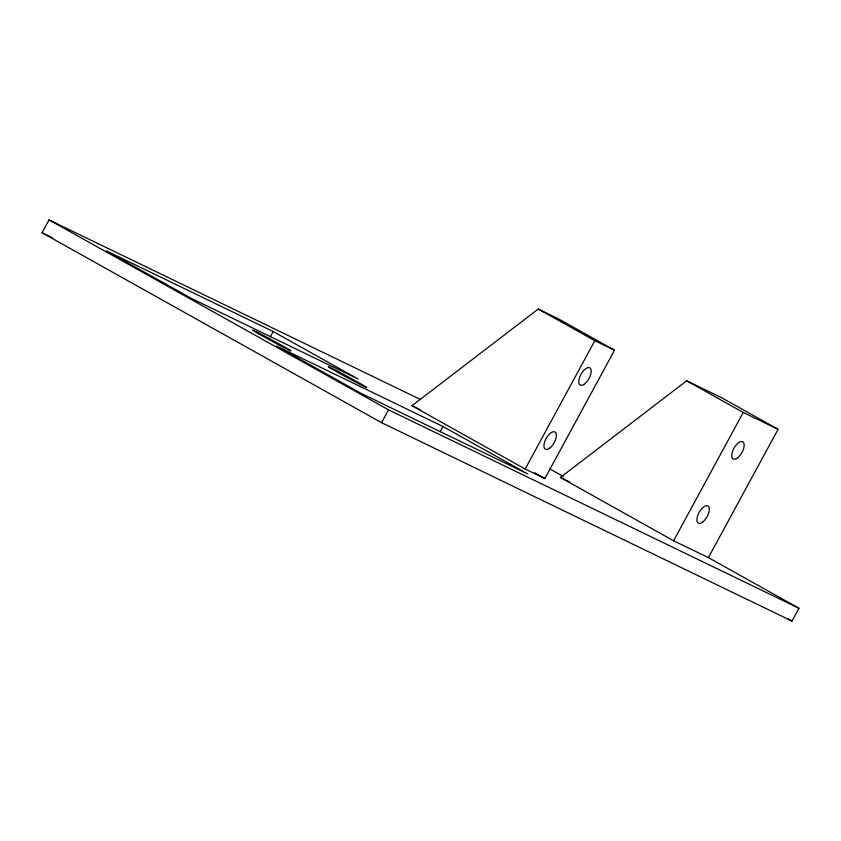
<?xml version="1.0" encoding="UTF-8"?>
<svg xmlns="http://www.w3.org/2000/svg" width="841" height="841" viewBox="0 0 841 841"><rect width="100%" height="100%" fill="white"/><g stroke="black" fill="none" stroke-linecap="round" stroke-linejoin="round"><path stroke-width="1.26" d="M708.416 557.615L778.083 429.299L721.494 397.646L686.666 380.805L560.411 477.457L673.578 540.774L708.416 557.615L798.95 608.264L791.98 621.1L381.562 422.676L42.05 232.736L49.02 219.9L420.405 399.454M270.287 336.852L273.188 331.512L358.066 378.997L191.475 298.45L106.597 250.965L273.188 331.512M381.562 422.676L388.521 409.851L798.95 608.264M440.043 431.822L442.944 426.482L527.822 473.967L361.231 393.43L276.353 345.935L442.944 426.482M525.162 469.026L594.829 340.71L614.519 350.224L544.852 478.54L525.162 469.026L411.995 405.709L538.251 309.046L557.93 318.571L614.519 350.224M673.578 540.774L743.255 412.458L778.083 429.299M411.995 405.709L420.101 409.63M560.411 477.457L569.704 481.946M42.05 232.736L52.699 237.877M686.666 380.805L743.255 412.458M538.251 309.046L594.829 340.71M549.593 468.763L563.291 476.426M534.561 472.779L544.852 478.54M787.407 618.534L791.98 621.1M49.02 219.9L388.521 409.851M334.329 370.408A21.908 0.536 28.5 0 0 366.255 387.417A21.908 0.536 28.5 0 0 341.919 373.499A21.908 0.536 28.5 0 0 334.329 370.408M258.608 333.803A21.908 0.536 28.5 0 0 290.523 350.813A21.908 0.536 28.5 0 0 266.198 336.894A21.908 0.536 28.5 0 0 258.608 333.803M584.548 383.969A9.861 4.531 -60.8 0 0 590.582 368.589A9.861 4.531 -60.8 0 0 579.817 376.779A9.861 4.531 -60.8 0 0 584.548 383.969M549.72 448.127A9.861 4.531 -60.8 0 0 555.754 432.747A9.861 4.531 -60.8 0 0 544.989 440.936A9.861 4.531 -60.8 0 0 549.72 448.127M737.515 457.914A9.861 4.531 -60.8 0 0 743.549 442.545A9.861 4.531 -60.8 0 0 732.784 450.723A9.861 4.531 -60.8 0 0 737.515 457.914M702.677 522.072A9.861 4.531 -60.8 0 0 708.711 506.702A9.861 4.531 -60.8 0 0 697.946 514.881A9.861 4.531 -60.8 0 0 702.677 522.072"/></g></svg>
